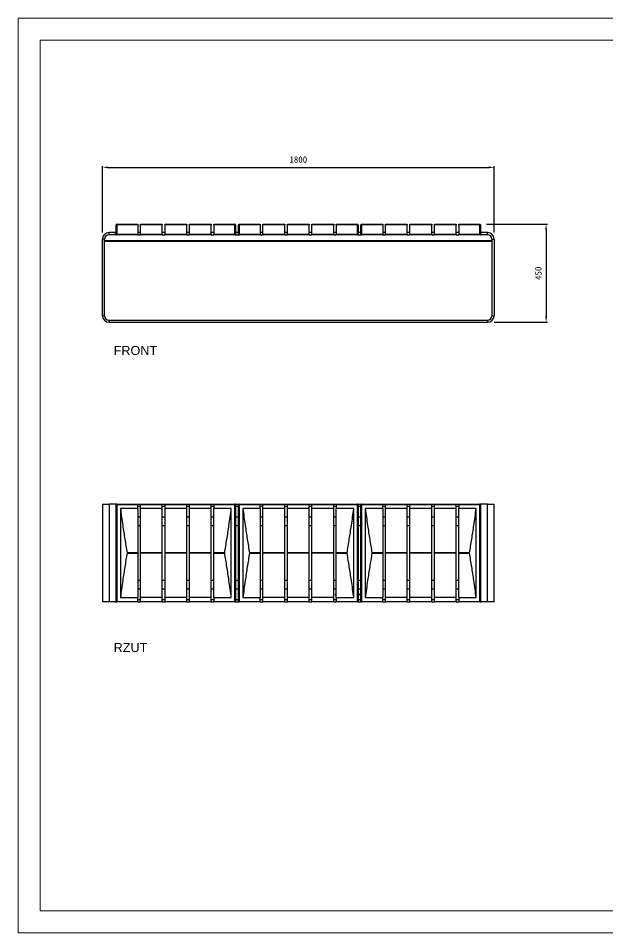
# Model space of a CAD drawing. Header units: millimetres. Extents: x -2612 to 3328, y -1825 to 2375.
# Drawn here: x -2612 to 97, y -1825 to 2375 of the extents above; entities that cross this region are included whole.
import ezdxf

# ---------------------------------------------------------------- set-up
doc = ezdxf.new("R2010")
doc.units = ezdxf.units.MM
doc.header["$PDSIZE"] = -1
doc.layers.add('tabelka', color=155, linetype='Continuous')
doc.layers.add('WYMIAR', color=96, linetype='Continuous')
doc.dimstyles.new('1-1', dxfattribs={"dimtxt": 30, "dimasz": 25, "dimexe": 6.25, "dimexo": 30, "dimgap": 20.625, "dimtad": 1, "dimdec": 1, "dimtxsty": 'Standard', "dimcen": 0, "dimclrd": 2, "dimclre": 2, "dimclrt": 2, "dimadec": 0, "dimazin": 0, "dimtfac": 1, "dimtdec": 1, "dimtmove": 0, "dimatfit": 3, "dimfxl": 0, "dimarcsym": 0})

# ---------------------------------------------------------------- blocks, each defined once
blk = doc.blocks.new('*D7')
at = {"layer": 'Defpoints', "color": 0}
for p in [(-424.8, 1690.6), (-2224.8, 1361.2), (-424.8, 1361.2)]:
    blk.add_point(p, dxfattribs=at)
at = {"layer": 'WYMIAR', "color": 2, "lineweight": -2}
for p, q in [((-2224.8, 1391.2), (-2224.8, 1696.8)), ((-2199.8, 1690.6), (-449.8, 1690.6)), ((-424.8, 1391.2), (-424.8, 1696.8))]:
    blk.add_line(p, q, dxfattribs=at)
at = {"layer": 'WYMIAR', "color": 2}
for points in [[(-2199.8, 1694.7), (-2199.8, 1686.4), (-2224.8, 1690.6)], [(-449.8, 1694.7), (-449.8, 1686.4), (-424.8, 1690.6)]]:
    blk.add_solid(points, dxfattribs=at)
at = {"layer": 'WYMIAR', "color": 2, "insert": (-1324.8, 1726.2), "char_height": 30, "attachment_point": 5}
blk.add_mtext('1800', dxfattribs=at)
blk = doc.blocks.new('*D9')
at = {"layer": 'Defpoints', "color": 0}
for p in [(-490.2, 1429.2), (-454.8, 979.2), (-185.7, 979.2)]:
    blk.add_point(p, dxfattribs=at)
at = {"layer": 'WYMIAR', "color": 2, "lineweight": -2}
for p, q in [((-460.2, 1429.2), (-179.4, 1429.2)), ((-185.7, 1404.2), (-185.7, 1004.2)), ((-424.8, 979.2), (-179.4, 979.2))]:
    blk.add_line(p, q, dxfattribs=at)
at = {"layer": 'WYMIAR', "color": 2}
for points in [[(-189.8, 1404.2), (-181.5, 1404.2), (-185.7, 1429.2)], [(-189.8, 1004.2), (-181.5, 1004.2), (-185.7, 979.2)]]:
    blk.add_solid(points, dxfattribs=at)
at = {"layer": 'WYMIAR', "color": 2, "insert": (-221.3, 1204.2), "char_height": 30, "attachment_point": 5, "rotation": 90}
blk.add_mtext('450', dxfattribs=at)
blk = doc.blocks.new('FRONT')
for p, q in [((-2159.3, 1426.2), (-2159.3, 1429.2)), ((-2159.3, 1429.2), (-2062.3, 1429.2)), ((-2062.3, 1429.2), (-2062.3, 1426.2)), ((-2049.8, 1429.2), (-1949.8, 1429.2)), ((-2049.8, 1426.2), (-2049.8, 1429.2)), ((-1949.8, 1429.2), (-1949.8, 1426.2)), ((-1937.3, 1429.2), (-1837.3, 1429.2)), ((-1937.3, 1426.2), (-1937.3, 1429.2)), ((-1837.3, 1429.2), (-1837.3, 1426.2)), ((-1824.8, 1429.2), (-1724.8, 1429.2)), ((-1824.8, 1426.2), (-1824.8, 1429.2)), ((-1724.8, 1429.2), (-1724.8, 1426.2)), ((-1712.8, 1429.2), (-1615.8, 1429.2)), ((-1712.8, 1426.2), (-1712.8, 1429.2)), ((-1615.8, 1429.2), (-1615.8, 1426.2)), ((-1596.5, 1426.2), (-1596.5, 1429.2)), ((-1596.5, 1429.2), (-1499.5, 1429.2)), ((-1499.5, 1429.2), (-1499.5, 1426.2)), ((-1487, 1429.2), (-1387, 1429.2)), ((-1487, 1426.2), (-1487, 1429.2)), ((-1387, 1429.2), (-1387, 1426.2)), ((-1374.5, 1429.2), (-1274.5, 1429.2)), ((-1374.5, 1426.2), (-1374.5, 1429.2)), ((-1274.5, 1429.2), (-1274.5, 1426.2)), ((-1262, 1429.2), (-1162, 1429.2)), ((-1262, 1426.2), (-1262, 1429.2)), ((-1162, 1429.2), (-1162, 1426.2)), ((-1150, 1429.2), (-1053, 1429.2)), ((-1150, 1426.2), (-1150, 1429.2)), ((-1053, 1429.2), (-1053, 1426.2)), ((-1033.7, 1426.2), (-1033.7, 1429.2)), ((-1033.7, 1429.2), (-936.7, 1429.2)), ((-936.7, 1429.2), (-936.7, 1426.2)), ((-924.2, 1426.2), (-924.2, 1429.2)), ((-924.2, 1429.2), (-824.2, 1429.2)), ((-824.2, 1429.2), (-824.2, 1426.2)), ((-811.7, 1426.2), (-811.7, 1429.2)), ((-811.7, 1429.2), (-711.7, 1429.2)), ((-711.7, 1429.2), (-711.7, 1426.2)), ((-699.2, 1426.2), (-699.2, 1429.2)), ((-699.2, 1429.2), (-599.2, 1429.2)), ((-599.2, 1429.2), (-599.2, 1426.2)), ((-587.2, 1429.2), (-490.2, 1429.2)), ((-587.2, 1426.2), (-587.2, 1429.2)), ((-490.2, 1429.2), (-490.2, 1426.2)), ((-2194.8, 1381.2), (-2194.8, 1391.2)), ((-2164.3, 1391.2), (-2194.8, 1391.2)), ((-2164.3, 1381.2), (-2164.3, 1391.2)), ((-2164.3, 1391.2), (-2162.3, 1391.2)), ((-2162.3, 1391.2), (-2162.3, 1426.2)), ((-2159.3, 1426.2), (-2162.3, 1426.2)), ((-2162.3, 1391.2), (-2162.3, 1381.2)), ((-2159.3, 1426.2), (-2159.3, 1384.2)), ((-2062.3, 1426.2), (-2159.3, 1426.2)), ((-2062.3, 1426.2), (-2062.3, 1384.2)), ((-2049.8, 1391.2), (-2062.3, 1391.2)), ((-1949.8, 1426.2), (-2049.8, 1426.2)), ((-2049.8, 1384.2), (-2049.8, 1426.2)), ((-1949.8, 1384.2), (-1949.8, 1426.2)), ((-1937.3, 1391.2), (-1949.8, 1391.2)), ((-1837.3, 1426.2), (-1937.3, 1426.2)), ((-1937.3, 1384.2), (-1937.3, 1426.2)), ((-1837.3, 1384.2), (-1837.3, 1426.2)), ((-1824.8, 1391.2), (-1837.3, 1391.2)), ((-1724.8, 1426.2), (-1824.8, 1426.2)), ((-1824.8, 1384.2), (-1824.8, 1426.2)), ((-1724.8, 1384.2), (-1724.8, 1426.2)), ((-1712.8, 1391.2), (-1724.8, 1391.2)), ((-1615.8, 1426.2), (-1712.8, 1426.2)), ((-1712.8, 1426.2), (-1712.8, 1384.2)), ((-1615.8, 1384.2), (-1615.8, 1426.2)), ((-1612.8, 1426.2), (-1615.8, 1426.2)), ((-1612.8, 1426.2), (-1612.8, 1384.2)), ((-1599.5, 1391.2), (-1612.8, 1391.2)), ((-1596.5, 1426.2), (-1599.5, 1426.2)), ((-1599.5, 1384.2), (-1599.5, 1426.2)), ((-1499.5, 1426.2), (-1596.5, 1426.2)), ((-1596.5, 1426.2), (-1596.5, 1384.2)), ((-1499.5, 1426.2), (-1499.5, 1384.2)), ((-1487, 1391.2), (-1499.5, 1391.2)), ((-1387, 1426.2), (-1487, 1426.2)), ((-1487, 1384.2), (-1487, 1426.2)), ((-1387, 1384.2), (-1387, 1426.2)), ((-1374.5, 1391.2), (-1387, 1391.2)), ((-1274.5, 1426.2), (-1374.5, 1426.2)), ((-1374.5, 1384.2), (-1374.5, 1426.2)), ((-1274.5, 1384.2), (-1274.5, 1426.2)), ((-1262, 1391.2), (-1274.5, 1391.2)), ((-1162, 1426.2), (-1262, 1426.2)), ((-1262, 1384.2), (-1262, 1426.2)), ((-1162, 1384.2), (-1162, 1426.2)), ((-1150, 1391.2), (-1162, 1391.2)), ((-1053, 1426.2), (-1150, 1426.2)), ((-1150, 1426.2), (-1150, 1384.2)), ((-1050, 1426.2), (-1053, 1426.2)), ((-1053, 1384.2), (-1053, 1426.2)), ((-1050, 1426.2), (-1050, 1384.2)), ((-1036.7, 1391.2), (-1050, 1391.2)), ((-1036.7, 1384.2), (-1036.7, 1426.2)), ((-1033.7, 1426.2), (-1036.7, 1426.2)), ((-1033.7, 1426.2), (-1033.7, 1384.2)), ((-936.7, 1426.2), (-1033.7, 1426.2)), ((-936.7, 1426.2), (-936.7, 1384.2)), ((-924.2, 1391.2), (-936.7, 1391.2)), ((-824.2, 1426.2), (-924.2, 1426.2)), ((-924.2, 1384.2), (-924.2, 1426.2)), ((-824.2, 1384.2), (-824.2, 1426.2)), ((-811.7, 1391.2), (-824.2, 1391.2)), ((-711.7, 1426.2), (-811.7, 1426.2)), ((-811.7, 1384.2), (-811.7, 1426.2)), ((-711.7, 1384.2), (-711.7, 1426.2)), ((-699.2, 1391.2), (-711.7, 1391.2)), ((-599.2, 1426.2), (-699.2, 1426.2)), ((-699.2, 1384.2), (-699.2, 1426.2)), ((-599.2, 1384.2), (-599.2, 1426.2)), ((-587.2, 1391.2), (-599.2, 1391.2)), ((-490.2, 1426.2), (-587.2, 1426.2)), ((-587.2, 1426.2), (-587.2, 1384.2)), ((-490.2, 1384.2), (-490.2, 1426.2)), ((-487.2, 1426.2), (-490.2, 1426.2)), ((-487.3, 1381.2), (-487.3, 1391.2)), ((-487.3, 1391.2), (-485.3, 1391.2)), ((-487.2, 1426.2), (-487.2, 1391.2)), ((-485.3, 1391.2), (-485.3, 1381.2)), ((-454.8, 1391.2), (-485.3, 1391.2)), ((-454.8, 1381.2), (-454.8, 1391.2)), ((-2214.8, 1361.2), (-2224.8, 1361.2)), ((-2224.8, 1179.2), (-2224.8, 1361.2)), ((-2214.8, 1179.2), (-2214.8, 1361.2)), ((-2214.8, 1354.2), (-434.8, 1354.2)), ((-2214.8, 1351.2), (-434.8, 1351.2)), ((-2164.3, 1381.2), (-2194.8, 1381.2)), ((-2162.3, 1381.2), (-2164.3, 1381.2)), ((-2159.3, 1384.2), (-2162.3, 1384.2)), ((-2162.3, 1381.2), (-2159.3, 1381.2)), ((-2159.3, 1381.2), (-2159.3, 1384.2)), ((-2159.3, 1384.2), (-2062.3, 1384.2)), ((-2062.3, 1381.2), (-2159.3, 1381.2)), ((-2062.3, 1384.2), (-2062.3, 1381.2)), ((-2062.3, 1381.2), (-2049.8, 1381.2)), ((-2049.8, 1384.2), (-1949.8, 1384.2)), ((-2049.8, 1381.2), (-2049.8, 1384.2)), ((-1949.8, 1381.2), (-2049.8, 1381.2)), ((-1949.8, 1384.2), (-1949.8, 1381.2)), ((-1949.8, 1381.2), (-1937.3, 1381.2)), ((-1937.3, 1384.2), (-1837.3, 1384.2)), ((-1937.3, 1381.2), (-1937.3, 1384.2)), ((-1837.3, 1381.2), (-1937.3, 1381.2)), ((-1837.3, 1384.2), (-1837.3, 1381.2)), ((-1837.3, 1381.2), (-1824.8, 1381.2)), ((-1824.8, 1384.2), (-1724.8, 1384.2)), ((-1824.8, 1381.2), (-1824.8, 1384.2)), ((-1724.8, 1381.2), (-1824.8, 1381.2)), ((-1724.8, 1384.2), (-1724.8, 1381.2)), ((-1724.8, 1381.2), (-1712.8, 1381.2)), ((-1712.8, 1384.2), (-1615.8, 1384.2)), ((-1712.8, 1381.2), (-1712.8, 1384.2)), ((-1615.8, 1381.2), (-1712.8, 1381.2)), ((-1612.8, 1384.2), (-1615.8, 1384.2)), ((-1615.8, 1384.2), (-1615.8, 1381.2)), ((-1615.8, 1381.2), (-1596.5, 1381.2)), ((-1596.5, 1384.2), (-1599.5, 1384.2)), ((-1596.5, 1381.2), (-1596.5, 1384.2)), ((-1596.5, 1384.2), (-1499.5, 1384.2)), ((-1499.5, 1381.2), (-1596.5, 1381.2)), ((-1499.5, 1384.2), (-1499.5, 1381.2)), ((-1499.5, 1381.2), (-1487, 1381.2)), ((-1487, 1384.2), (-1387, 1384.2)), ((-1487, 1381.2), (-1487, 1384.2)), ((-1387, 1381.2), (-1487, 1381.2)), ((-1387, 1384.2), (-1387, 1381.2)), ((-1387, 1381.2), (-1374.5, 1381.2)), ((-1374.5, 1384.2), (-1274.5, 1384.2)), ((-1374.5, 1381.2), (-1374.5, 1384.2)), ((-1274.5, 1381.2), (-1374.5, 1381.2)), ((-1274.5, 1384.2), (-1274.5, 1381.2)), ((-1274.5, 1381.2), (-1262, 1381.2)), ((-1262, 1384.2), (-1162, 1384.2)), ((-1262, 1381.2), (-1262, 1384.2)), ((-1162, 1381.2), (-1262, 1381.2)), ((-1162, 1384.2), (-1162, 1381.2)), ((-1162, 1381.2), (-1150, 1381.2)), ((-1150, 1384.2), (-1053, 1384.2)), ((-1150, 1381.2), (-1150, 1384.2)), ((-1053, 1381.2), (-1150, 1381.2)), ((-1053, 1384.2), (-1053, 1381.2)), ((-1050, 1384.2), (-1053, 1384.2)), ((-1053, 1381.2), (-1033.7, 1381.2)), ((-1033.7, 1384.2), (-1036.7, 1384.2)), ((-1033.7, 1381.2), (-1033.7, 1384.2)), ((-1033.7, 1384.2), (-936.7, 1384.2)), ((-936.7, 1381.2), (-1033.7, 1381.2)), ((-936.7, 1384.2), (-936.7, 1381.2)), ((-936.7, 1381.2), (-924.2, 1381.2)), ((-924.2, 1384.2), (-824.2, 1384.2)), ((-924.2, 1381.2), (-924.2, 1384.2)), ((-824.2, 1381.2), (-924.2, 1381.2)), ((-824.2, 1384.2), (-824.2, 1381.2)), ((-824.2, 1381.2), (-811.7, 1381.2)), ((-811.7, 1384.2), (-711.7, 1384.2)), ((-811.7, 1381.2), (-811.7, 1384.2)), ((-711.7, 1381.2), (-811.7, 1381.2)), ((-711.7, 1384.2), (-711.7, 1381.2)), ((-711.7, 1381.2), (-699.2, 1381.2)), ((-699.2, 1384.2), (-599.2, 1384.2)), ((-699.2, 1381.2), (-699.2, 1384.2)), ((-599.2, 1381.2), (-699.2, 1381.2)), ((-599.2, 1384.2), (-599.2, 1381.2)), ((-599.2, 1381.2), (-587.2, 1381.2)), ((-587.2, 1384.2), (-490.2, 1384.2)), ((-587.2, 1381.2), (-587.2, 1384.2)), ((-490.2, 1381.2), (-587.2, 1381.2)), ((-490.2, 1384.2), (-490.2, 1381.2)), ((-487.3, 1384.2), (-490.2, 1384.2)), ((-490.2, 1381.2), (-487.3, 1381.2)), ((-485.3, 1381.2), (-487.3, 1381.2)), ((-454.8, 1381.2), (-485.3, 1381.2)), ((-434.8, 1361.2), (-424.8, 1361.2)), ((-434.8, 1361.2), (-434.8, 1179.2)), ((-424.8, 1361.2), (-424.8, 1179.2)), ((-2224.8, 1009.2), (-2224.8, 1191.2)), ((-2214.8, 1009.2), (-2214.8, 1191.2)), ((-434.8, 1191.2), (-434.8, 1009.2)), ((-424.8, 1191.2), (-424.8, 1009.2)), ((-2214.8, 1009.2), (-2224.8, 1009.2)), ((-434.8, 1009.2), (-424.8, 1009.2)), ((-2194.8, 989.2), (-2194.8, 979.2)), ((-2194.8, 989.2), (-454.8, 989.2)), ((-2194.8, 979.2), (-454.8, 979.2)), ((-454.8, 989.2), (-454.8, 979.2))]:
    blk.add_line(p, q)
for centre, radius, start, end in [((-2159.3, 1426.2), 3, 90, 180), ((-1615.8, 1426.2), 3, 0, 90), ((-1596.5, 1426.2), 3, 90, 180), ((-1053, 1426.2), 3, 0, 90), ((-1033.7, 1426.2), 3, 90, 180), ((-490.2, 1426.2), 3, 0, 90), ((-2194.8, 1361.2), 30, 90, 180), ((-454.8, 1361.2), 30, 0, 90), ((-2194.8, 1361.2), 20, 90, 180), ((-2159.3, 1384.2), 3, 180, 270), ((-1615.8, 1384.2), 3, 270, 0), ((-1596.5, 1384.2), 3, 180, 270), ((-1053, 1384.2), 3, 270, 0), ((-1033.7, 1384.2), 3, 180, 270), ((-490.2, 1384.2), 3, 270, 345.1649), ((-454.8, 1361.2), 20, 0, 90), ((-2194.8, 1009.2), 30, 180, 270), ((-2194.8, 1009.2), 20, 180, 270), ((-454.8, 1009.2), 30, 270, 0), ((-454.8, 1009.2), 20, 270, 0)]:
    blk.add_arc(centre, radius, start, end)
blk = doc.blocks.new('RZUT')
for p, q in [((-2224.8, 144.3), (-2224.8, -305.7)), ((-2224.8, 144.3), (-2194.8, 144.3)), ((-2194.8, 144.3), (-2194.8, -305.7)), ((-2164.3, 144.3), (-2194.8, 144.3)), ((-2164.3, 144.3), (-2159.3, 144.3)), ((-2162.3, 142.3), (-2162.3, 141.3)), ((-2162.3, -302.7), (-2162.3, 141.3)), ((-2162.3, 141.3), (-2159.3, 141.3)), ((-2159.3, 141.3), (-2159.3, 144.3)), ((-2159.3, 144.3), (-2062.3, 144.3)), ((-2159.3, 141.3), (-2159.3, -302.7)), ((-2062.3, 141.3), (-2159.3, 141.3)), ((-2062.3, 144.3), (-2049.8, 144.3)), ((-2062.3, 144.3), (-2062.3, 141.3)), ((-2062.3, 124.3), (-2062.3, 141.3)), ((-2062.3, 134.3), (-2049.8, 134.3)), ((-2049.8, 144.3), (-1949.8, 144.3)), ((-2049.8, 141.3), (-2049.8, 144.3)), ((-1949.8, 141.3), (-2049.8, 141.3)), ((-2049.8, 124.3), (-2049.8, 141.3)), ((-1949.8, 144.3), (-1937.3, 144.3)), ((-1949.8, 144.3), (-1949.8, 141.3)), ((-1949.8, 124.3), (-1949.8, 141.3)), ((-1949.8, 134.3), (-1937.3, 134.3)), ((-1937.3, 141.3), (-1937.3, 144.3)), ((-1937.3, 144.3), (-1837.3, 144.3)), ((-1837.3, 141.3), (-1937.3, 141.3)), ((-1937.3, 124.3), (-1937.3, 141.3)), ((-1837.3, 144.3), (-1824.8, 144.3)), ((-1837.3, 144.3), (-1837.3, 141.3)), ((-1837.3, 124.3), (-1837.3, 141.3)), ((-1837.3, 134.3), (-1824.8, 134.3)), ((-1824.8, 141.3), (-1824.8, 144.3)), ((-1824.8, 144.3), (-1724.8, 144.3)), ((-1724.8, 141.3), (-1824.8, 141.3)), ((-1824.8, 124.3), (-1824.8, 141.3)), ((-1724.8, 144.3), (-1712.8, 144.3)), ((-1724.8, 144.3), (-1724.8, 141.3)), ((-1724.8, 124.3), (-1724.8, 141.3)), ((-1724.8, 134.3), (-1712.8, 134.3)), ((-1712.8, 144.3), (-1615.8, 144.3)), ((-1712.8, 141.3), (-1712.8, 144.3)), ((-1615.8, 141.3), (-1712.8, 141.3)), ((-1712.8, 141.3), (-1712.8, 124.3)), ((-1615.8, 144.3), (-1596.5, 144.3)), ((-1615.8, 144.3), (-1615.8, 141.3)), ((-1615.8, -302.7), (-1615.8, 141.3)), ((-1615.8, 141.3), (-1612.8, 141.3)), ((-1612.8, 141.3), (-1612.8, -302.7)), ((-1612.8, 134.3), (-1599.5, 134.3)), ((-1599.5, 141.3), (-1596.5, 141.3)), ((-1599.5, -302.7), (-1599.5, 141.3)), ((-1596.5, 141.3), (-1596.5, 144.3)), ((-1596.5, 144.3), (-1499.5, 144.3)), ((-1596.5, 141.3), (-1596.5, -302.7)), ((-1499.5, 141.3), (-1596.5, 141.3)), ((-1499.5, 144.3), (-1487, 144.3)), ((-1499.5, 144.3), (-1499.5, 141.3)), ((-1499.5, 124.3), (-1499.5, 141.3)), ((-1499.5, 134.3), (-1487, 134.3)), ((-1487, 144.3), (-1387, 144.3)), ((-1487, 141.3), (-1487, 144.3)), ((-1387, 141.3), (-1487, 141.3)), ((-1487, 124.3), (-1487, 141.3)), ((-1387, 144.3), (-1374.5, 144.3)), ((-1387, 144.3), (-1387, 141.3)), ((-1387, 124.3), (-1387, 141.3)), ((-1387, 134.3), (-1374.5, 134.3)), ((-1374.5, 141.3), (-1374.5, 144.3)), ((-1374.5, 144.3), (-1274.5, 144.3)), ((-1274.5, 141.3), (-1374.5, 141.3)), ((-1374.5, 124.3), (-1374.5, 141.3)), ((-1274.5, 144.3), (-1262, 144.3)), ((-1274.5, 144.3), (-1274.5, 141.3)), ((-1274.5, 124.3), (-1274.5, 141.3)), ((-1274.5, 134.3), (-1262, 134.3)), ((-1262, 144.3), (-1162, 144.3)), ((-1262, 141.3), (-1262, 144.3)), ((-1262, 124.3), (-1262, 141.3)), ((-1162, 141.3), (-1262, 141.3)), ((-1162, 144.3), (-1150, 144.3)), ((-1162, 144.3), (-1162, 141.3)), ((-1162, 124.3), (-1162, 141.3)), ((-1162, 134.3), (-1150, 134.3)), ((-1150, 144.3), (-1053, 144.3)), ((-1150, 141.3), (-1150, 144.3)), ((-1150, 141.3), (-1150, 124.3)), ((-1053, 141.3), (-1150, 141.3)), ((-1053, 144.3), (-1033.7, 144.3)), ((-1053, 144.3), (-1053, 141.3)), ((-1053, 141.3), (-1050, 141.3)), ((-1053, -302.7), (-1053, 141.3)), ((-1050, 141.3), (-1050, -302.7)), ((-1050, 134.3), (-1036.7, 134.3)), ((-1036.7, 141.3), (-1033.7, 141.3)), ((-1036.7, -302.7), (-1036.7, 141.3)), ((-1033.7, 141.3), (-1033.7, 144.3)), ((-1033.7, 144.3), (-936.7, 144.3)), ((-1033.7, 141.3), (-1033.7, -302.7)), ((-936.7, 141.3), (-1033.7, 141.3)), ((-936.7, 144.3), (-924.2, 144.3)), ((-936.7, 144.3), (-936.7, 141.3)), ((-936.7, 124.3), (-936.7, 141.3)), ((-936.7, 134.3), (-924.2, 134.3)), ((-924.2, 144.3), (-824.2, 144.3)), ((-924.2, 141.3), (-924.2, 144.3)), ((-824.2, 141.3), (-924.2, 141.3)), ((-924.2, 124.3), (-924.2, 141.3)), ((-824.2, 144.3), (-811.7, 144.3)), ((-824.2, 144.3), (-824.2, 141.3)), ((-824.2, 124.3), (-824.2, 141.3)), ((-824.2, 134.3), (-811.7, 134.3)), ((-811.7, 141.3), (-811.7, 144.3)), ((-811.7, 144.3), (-711.7, 144.3)), ((-711.7, 141.3), (-811.7, 141.3)), ((-811.7, 124.3), (-811.7, 141.3)), ((-711.7, 144.3), (-699.2, 144.3)), ((-711.7, 144.3), (-711.7, 141.3)), ((-711.7, 124.3), (-711.7, 141.3)), ((-711.7, 134.3), (-699.2, 134.3)), ((-699.2, 144.3), (-599.2, 144.3)), ((-699.2, 141.3), (-699.2, 144.3)), ((-699.2, 124.3), (-699.2, 141.3)), ((-599.2, 141.3), (-699.2, 141.3)), ((-599.2, 144.3), (-587.2, 144.3)), ((-599.2, 144.3), (-599.2, 141.3)), ((-599.2, 124.3), (-599.2, 141.3)), ((-599.2, 134.3), (-587.2, 134.3)), ((-587.2, 144.3), (-490.2, 144.3)), ((-587.2, 141.3), (-587.2, 144.3)), ((-490.2, 141.3), (-587.2, 141.3)), ((-587.2, 141.3), (-587.2, 124.3)), ((-490.2, 144.3), (-485.3, 144.3)), ((-490.2, 144.3), (-490.2, 141.3)), ((-490.2, -302.7), (-490.2, 141.3)), ((-490.2, 141.3), (-487.2, 141.3)), ((-487.3, 142.1), (-487.3, 142.3)), ((-487.2, 141.3), (-487.2, -302.7)), ((-454.8, 144.3), (-485.3, 144.3)), ((-454.8, -305.7), (-454.8, 144.3)), ((-454.8, 144.3), (-424.8, 144.3)), ((-424.8, -305.7), (-424.8, 144.3)), ((-2062.3, 124.3), (-2142.3, 124.3)), ((-2142.3, 124.3), (-2142.3, -285.7)), ((-2062.3, 124.3), (-2062.3, -80.2)), ((-2049.8, 84.3), (-2062.3, 84.3)), ((-1949.8, 124.3), (-2049.8, 124.3)), ((-2049.8, -80.1), (-2049.8, 124.3)), ((-1949.8, -80.1), (-1949.8, 124.3)), ((-1937.3, 84.3), (-1949.8, 84.3)), ((-1837.3, 124.3), (-1937.3, 124.3)), ((-1937.3, -80.1), (-1937.3, 124.3)), ((-1837.3, -80.1), (-1837.3, 124.3)), ((-1824.8, 84.3), (-1837.3, 84.3)), ((-1724.8, 124.3), (-1824.8, 124.3)), ((-1824.8, -80.1), (-1824.8, 124.3)), ((-1724.8, -80.1), (-1724.8, 124.3)), ((-1712.8, 84.3), (-1724.8, 84.3)), ((-1712.8, -80.2), (-1712.8, 124.3)), ((-1632.8, 124.3), (-1712.8, 124.3)), ((-1632.8, -285.7), (-1632.8, 124.3)), ((-1599.5, 84.3), (-1612.8, 84.3)), ((-1499.5, 124.3), (-1579.5, 124.3)), ((-1579.5, 124.3), (-1579.5, -285.7)), ((-1499.5, 124.3), (-1499.5, -80.2)), ((-1487, 84.3), (-1499.5, 84.3)), ((-1387, 124.3), (-1487, 124.3)), ((-1487, -80.1), (-1487, 124.3)), ((-1387, -80.1), (-1387, 124.3)), ((-1374.5, 84.3), (-1387, 84.3)), ((-1274.5, 124.3), (-1374.5, 124.3)), ((-1374.5, -80.1), (-1374.5, 124.3)), ((-1274.5, -80.1), (-1274.5, 124.3)), ((-1262, 84.3), (-1274.5, 84.3)), ((-1162, 124.3), (-1262, 124.3)), ((-1262, -80.1), (-1262, 124.3)), ((-1162, -80.1), (-1162, 124.3)), ((-1150, 84.3), (-1162, 84.3)), ((-1150, -80.2), (-1150, 124.3)), ((-1070, 124.3), (-1150, 124.3)), ((-1070, -285.7), (-1070, 124.3)), ((-1036.7, 84.3), (-1050, 84.3)), ((-1016.7, 124.3), (-1016.7, -285.7)), ((-936.7, 124.3), (-1016.7, 124.3)), ((-936.7, 124.3), (-936.7, -80.2)), ((-924.2, 84.3), (-936.7, 84.3)), ((-824.2, 124.3), (-924.2, 124.3)), ((-924.2, -80.1), (-924.2, 124.3)), ((-824.2, -80.1), (-824.2, 124.3)), ((-811.7, 84.3), (-824.2, 84.3)), ((-711.7, 124.3), (-811.7, 124.3)), ((-811.7, -80.1), (-811.7, 124.3)), ((-711.7, -80.1), (-711.7, 124.3)), ((-699.2, 84.3), (-711.7, 84.3)), ((-599.2, 124.3), (-699.2, 124.3)), ((-699.2, -80.1), (-699.2, 124.3)), ((-599.2, -80.1), (-599.2, 124.3)), ((-587.2, 84.3), (-599.2, 84.3)), ((-587.2, -80.2), (-587.2, 124.3)), ((-507.2, 124.3), (-587.2, 124.3)), ((-507.2, -285.7), (-507.2, 124.3)), ((-2049.8, 44.3), (-2062.3, 44.3)), ((-1937.3, 44.3), (-1949.8, 44.3)), ((-1824.8, 44.3), (-1837.3, 44.3)), ((-1712.8, 44.3), (-1724.8, 44.3)), ((-1599.5, 44.3), (-1612.8, 44.3)), ((-1487, 44.3), (-1499.5, 44.3)), ((-1374.5, 44.3), (-1387, 44.3)), ((-1262, 44.3), (-1274.5, 44.3)), ((-1150, 44.3), (-1162, 44.3)), ((-1036.7, 44.3), (-1050, 44.3)), ((-924.2, 44.3), (-936.7, 44.3)), ((-811.7, 44.3), (-824.2, 44.3)), ((-699.2, 44.3), (-711.7, 44.3)), ((-587.2, 44.3), (-599.2, 44.3)), ((-2062.3, -80.2), (-2111.9, -80.2)), ((-2111.9, -80.2), (-2111.9, -81.2)), ((-2111.9, -81.2), (-2062.3, -81.2)), ((-2062.3, -80.2), (-2062.3, -81.2)), ((-2062.3, -81.2), (-2062.3, -285.7)), ((-1949.8, -80.1), (-2049.8, -80.1)), ((-2049.8, -81.2), (-2049.8, -80.1)), ((-1949.8, -81.2), (-2049.8, -81.2)), ((-2049.8, -285.7), (-2049.8, -81.2)), ((-1949.8, -81.2), (-1949.8, -80.1)), ((-1949.8, -285.7), (-1949.8, -81.2)), ((-1837.3, -80.1), (-1937.3, -80.1)), ((-1937.3, -81.2), (-1937.3, -80.1)), ((-1837.3, -81.2), (-1937.3, -81.2)), ((-1937.3, -285.7), (-1937.3, -81.2)), ((-1837.3, -81.2), (-1837.3, -80.1)), ((-1837.3, -285.7), (-1837.3, -81.2)), ((-1724.8, -80.1), (-1824.8, -80.1)), ((-1824.8, -81.2), (-1824.8, -80.1)), ((-1724.8, -81.2), (-1824.8, -81.2)), ((-1824.8, -285.7), (-1824.8, -81.2)), ((-1724.8, -81.2), (-1724.8, -80.1)), ((-1724.8, -285.7), (-1724.8, -81.2)), ((-1663.2, -80.2), (-1712.8, -80.2)), ((-1712.8, -81.2), (-1712.8, -80.2)), ((-1712.8, -285.7), (-1712.8, -81.2)), ((-1712.8, -81.2), (-1663.2, -81.2)), ((-1663.2, -81.2), (-1663.2, -80.2)), ((-1499.5, -80.2), (-1549.1, -80.2)), ((-1549.1, -80.2), (-1549.1, -81.2)), ((-1549.1, -81.2), (-1499.5, -81.2)), ((-1499.5, -80.2), (-1499.5, -81.2)), ((-1499.5, -81.2), (-1499.5, -285.7)), ((-1387, -80.1), (-1487, -80.1)), ((-1487, -81.2), (-1487, -80.1)), ((-1387, -81.2), (-1487, -81.2)), ((-1487, -285.7), (-1487, -81.2)), ((-1387, -81.2), (-1387, -80.1)), ((-1387, -285.7), (-1387, -81.2)), ((-1274.5, -80.1), (-1374.5, -80.1)), ((-1374.5, -81.2), (-1374.5, -80.1)), ((-1274.5, -81.2), (-1374.5, -81.2)), ((-1374.5, -285.7), (-1374.5, -81.2)), ((-1274.5, -81.2), (-1274.5, -80.1)), ((-1274.5, -285.7), (-1274.5, -81.2)), ((-1162, -80.1), (-1262, -80.1)), ((-1262, -81.2), (-1262, -80.1)), ((-1162, -81.2), (-1262, -81.2)), ((-1262, -285.7), (-1262, -81.2)), ((-1162, -81.2), (-1162, -80.1)), ((-1162, -285.7), (-1162, -81.2)), ((-1100.4, -80.2), (-1150, -80.2)), ((-1150, -81.2), (-1150, -80.2)), ((-1150, -285.7), (-1150, -81.2)), ((-1150, -81.2), (-1100.4, -81.2)), ((-1100.4, -81.2), (-1100.4, -80.2)), ((-986.3, -80.2), (-986.3, -81.2)), ((-936.7, -80.2), (-986.3, -80.2)), ((-986.3, -81.2), (-936.7, -81.2)), ((-936.7, -80.2), (-936.7, -81.2)), ((-936.7, -81.2), (-936.7, -285.7)), ((-824.2, -80.1), (-924.2, -80.1)), ((-924.2, -81.2), (-924.2, -80.1)), ((-824.2, -81.2), (-924.2, -81.2)), ((-924.2, -285.7), (-924.2, -81.2)), ((-824.2, -81.2), (-824.2, -80.1)), ((-824.2, -285.7), (-824.2, -81.2)), ((-711.7, -80.1), (-811.7, -80.1)), ((-811.7, -81.2), (-811.7, -80.1)), ((-711.7, -81.2), (-811.7, -81.2)), ((-811.7, -285.7), (-811.7, -81.2)), ((-711.7, -81.2), (-711.7, -80.1)), ((-711.7, -285.7), (-711.7, -81.2)), ((-599.2, -80.1), (-699.2, -80.1)), ((-699.2, -81.2), (-699.2, -80.1)), ((-599.2, -81.2), (-699.2, -81.2)), ((-699.2, -285.7), (-699.2, -81.2)), ((-599.2, -81.2), (-599.2, -80.1)), ((-599.2, -285.7), (-599.2, -81.2)), ((-537.6, -80.2), (-587.2, -80.2)), ((-587.2, -81.2), (-587.2, -80.2)), ((-587.2, -285.7), (-587.2, -81.2)), ((-587.2, -81.2), (-537.6, -81.2)), ((-537.6, -81.2), (-537.6, -80.2)), ((-2062.3, -205.7), (-2049.8, -205.7)), ((-1949.8, -205.7), (-1937.3, -205.7)), ((-1837.3, -205.7), (-1824.8, -205.7)), ((-1724.8, -205.7), (-1712.8, -205.7)), ((-1612.8, -205.7), (-1599.5, -205.7)), ((-1499.5, -205.7), (-1487, -205.7)), ((-1387, -205.7), (-1374.5, -205.7)), ((-1274.5, -205.7), (-1262, -205.7)), ((-1162, -205.7), (-1150, -205.7)), ((-1050, -205.7), (-1036.7, -205.7)), ((-936.7, -205.7), (-924.2, -205.7)), ((-824.2, -205.7), (-811.7, -205.7)), ((-711.7, -205.7), (-699.2, -205.7)), ((-599.2, -205.7), (-587.2, -205.7)), ((-2062.3, -245.7), (-2049.8, -245.7)), ((-1949.8, -245.7), (-1937.3, -245.7)), ((-1837.3, -245.7), (-1824.8, -245.7)), ((-1724.8, -245.7), (-1712.8, -245.7)), ((-1612.8, -245.7), (-1599.5, -245.7)), ((-1499.5, -245.7), (-1487, -245.7)), ((-1387, -245.7), (-1374.5, -245.7)), ((-1274.5, -245.7), (-1262, -245.7)), ((-1162, -245.7), (-1150, -245.7)), ((-1050, -245.7), (-1036.7, -245.7)), ((-936.7, -245.7), (-924.2, -245.7)), ((-824.2, -245.7), (-811.7, -245.7)), ((-711.7, -245.7), (-699.2, -245.7)), ((-599.2, -245.7), (-587.2, -245.7)), ((-2142.3, -285.7), (-2062.3, -285.7)), ((-2062.3, -302.7), (-2062.3, -285.7)), ((-1949.8, -285.7), (-2049.8, -285.7)), ((-2049.8, -302.7), (-2049.8, -285.7)), ((-1949.8, -302.7), (-1949.8, -285.7)), ((-1837.3, -285.7), (-1937.3, -285.7)), ((-1937.3, -302.7), (-1937.3, -285.7)), ((-1837.3, -302.7), (-1837.3, -285.7)), ((-1724.8, -285.7), (-1824.8, -285.7)), ((-1824.8, -302.7), (-1824.8, -285.7)), ((-1724.8, -302.7), (-1724.8, -285.7)), ((-1712.8, -285.7), (-1632.8, -285.7)), ((-1712.8, -285.7), (-1712.8, -302.7)), ((-1579.5, -285.7), (-1499.5, -285.7)), ((-1499.5, -302.7), (-1499.5, -285.7)), ((-1387, -285.7), (-1487, -285.7)), ((-1487, -302.7), (-1487, -285.7)), ((-1387, -302.7), (-1387, -285.7)), ((-1274.5, -285.7), (-1374.5, -285.7)), ((-1374.5, -302.7), (-1374.5, -285.7)), ((-1274.5, -302.7), (-1274.5, -285.7)), ((-1162, -285.7), (-1262, -285.7)), ((-1262, -302.7), (-1262, -285.7)), ((-1162, -302.7), (-1162, -285.7)), ((-1150, -285.7), (-1070, -285.7)), ((-1150, -285.7), (-1150, -302.7)), ((-1016.7, -285.7), (-936.7, -285.7)), ((-936.7, -302.7), (-936.7, -285.7)), ((-824.2, -285.7), (-924.2, -285.7)), ((-924.2, -302.7), (-924.2, -285.7)), ((-824.2, -302.7), (-824.2, -285.7)), ((-711.7, -285.7), (-811.7, -285.7)), ((-811.7, -302.7), (-811.7, -285.7)), ((-711.7, -302.7), (-711.7, -285.7)), ((-599.2, -285.7), (-699.2, -285.7)), ((-699.2, -302.7), (-699.2, -285.7)), ((-599.2, -302.7), (-599.2, -285.7)), ((-587.2, -285.7), (-507.2, -285.7)), ((-587.2, -285.7), (-587.2, -302.7)), ((-2194.8, -305.7), (-2224.8, -305.7)), ((-2164.3, -305.7), (-2194.8, -305.7)), ((-2164.3, -305.7), (-2159.3, -305.7)), ((-2162.3, -302.7), (-2162.3, -303.7)), ((-2159.3, -302.7), (-2162.3, -302.7)), ((-2159.3, -302.7), (-2062.3, -302.7)), ((-2159.3, -305.7), (-2159.3, -302.7)), ((-2062.3, -305.7), (-2159.3, -305.7)), ((-2049.8, -295.7), (-2062.3, -295.7)), ((-2062.3, -302.7), (-2062.3, -305.7)), ((-2062.3, -305.7), (-2049.8, -305.7)), ((-2049.8, -302.7), (-1949.8, -302.7)), ((-2049.8, -305.7), (-2049.8, -302.7)), ((-1949.8, -305.7), (-2049.8, -305.7)), ((-1937.3, -295.7), (-1949.8, -295.7)), ((-1949.8, -302.7), (-1949.8, -305.7)), ((-1949.8, -305.7), (-1937.3, -305.7)), ((-1937.3, -302.7), (-1837.3, -302.7)), ((-1937.3, -305.7), (-1937.3, -302.7)), ((-1837.3, -305.7), (-1937.3, -305.7)), ((-1824.8, -295.7), (-1837.3, -295.7)), ((-1837.3, -302.7), (-1837.3, -305.7)), ((-1837.3, -305.7), (-1824.8, -305.7)), ((-1824.8, -302.7), (-1724.8, -302.7)), ((-1824.8, -305.7), (-1824.8, -302.7)), ((-1724.8, -305.7), (-1824.8, -305.7)), ((-1712.8, -295.7), (-1724.8, -295.7)), ((-1724.8, -302.7), (-1724.8, -305.7)), ((-1724.8, -305.7), (-1712.8, -305.7)), ((-1712.8, -302.7), (-1615.8, -302.7)), ((-1712.8, -305.7), (-1712.8, -302.7)), ((-1615.8, -305.7), (-1712.8, -305.7)), ((-1612.8, -302.7), (-1615.8, -302.7)), ((-1615.8, -302.7), (-1615.8, -305.7)), ((-1615.8, -305.7), (-1596.5, -305.7)), ((-1599.5, -295.7), (-1612.8, -295.7)), ((-1596.5, -302.7), (-1599.5, -302.7)), ((-1596.5, -302.7), (-1499.5, -302.7)), ((-1596.5, -305.7), (-1596.5, -302.7)), ((-1499.5, -305.7), (-1596.5, -305.7)), ((-1487, -295.7), (-1499.5, -295.7)), ((-1499.5, -302.7), (-1499.5, -305.7)), ((-1499.5, -305.7), (-1487, -305.7)), ((-1487, -302.7), (-1387, -302.7)), ((-1487, -305.7), (-1487, -302.7)), ((-1387, -305.7), (-1487, -305.7)), ((-1374.5, -295.7), (-1387, -295.7)), ((-1387, -302.7), (-1387, -305.7)), ((-1387, -305.7), (-1374.5, -305.7)), ((-1374.5, -302.7), (-1274.5, -302.7)), ((-1374.5, -305.7), (-1374.5, -302.7)), ((-1274.5, -305.7), (-1374.5, -305.7)), ((-1262, -295.7), (-1274.5, -295.7)), ((-1274.5, -302.7), (-1274.5, -305.7)), ((-1274.5, -305.7), (-1262, -305.7)), ((-1262, -302.7), (-1162, -302.7)), ((-1262, -305.7), (-1262, -302.7)), ((-1162, -305.7), (-1262, -305.7)), ((-1150, -295.7), (-1162, -295.7)), ((-1162, -302.7), (-1162, -305.7)), ((-1162, -305.7), (-1150, -305.7)), ((-1150, -302.7), (-1053, -302.7)), ((-1150, -305.7), (-1150, -302.7)), ((-1053, -305.7), (-1150, -305.7)), ((-1050, -302.7), (-1053, -302.7)), ((-1053, -302.7), (-1053, -305.7)), ((-1053, -305.7), (-1033.7, -305.7)), ((-1036.7, -295.7), (-1050, -295.7)), ((-1033.7, -302.7), (-1036.7, -302.7)), ((-1033.7, -302.7), (-936.7, -302.7)), ((-1033.7, -305.7), (-1033.7, -302.7)), ((-936.7, -305.7), (-1033.7, -305.7)), ((-924.2, -295.7), (-936.7, -295.7)), ((-936.7, -302.7), (-936.7, -305.7)), ((-936.7, -305.7), (-924.2, -305.7)), ((-924.2, -302.7), (-824.2, -302.7)), ((-924.2, -305.7), (-924.2, -302.7)), ((-824.2, -305.7), (-924.2, -305.7)), ((-811.7, -295.7), (-824.2, -295.7)), ((-824.2, -302.7), (-824.2, -305.7)), ((-824.2, -305.7), (-811.7, -305.7)), ((-811.7, -302.7), (-711.7, -302.7)), ((-811.7, -305.7), (-811.7, -302.7)), ((-711.7, -305.7), (-811.7, -305.7)), ((-699.2, -295.7), (-711.7, -295.7)), ((-711.7, -302.7), (-711.7, -305.7)), ((-711.7, -305.7), (-699.2, -305.7)), ((-699.2, -302.7), (-599.2, -302.7)), ((-699.2, -305.7), (-699.2, -302.7)), ((-599.2, -305.7), (-699.2, -305.7)), ((-587.2, -295.7), (-599.2, -295.7)), ((-599.2, -302.7), (-599.2, -305.7)), ((-599.2, -305.7), (-587.2, -305.7)), ((-587.2, -302.7), (-490.2, -302.7)), ((-587.2, -305.7), (-587.2, -302.7)), ((-490.2, -305.7), (-587.2, -305.7)), ((-487.2, -302.7), (-490.2, -302.7)), ((-490.2, -302.7), (-490.2, -305.7)), ((-490.2, -305.7), (-485.3, -305.7)), ((-487.3, -303.7), (-487.3, -303.5)), ((-454.8, -305.7), (-485.3, -305.7)), ((-424.8, -305.7), (-454.8, -305.7))]:
    blk.add_line(p, q)
blk.add_circle((-1042.3, -270.7), 2.5)
for centre, radius, start, end in [((-2164.3, 142.3), 2, 0, 90), ((-2159.3, 141.3), 3, 90, 180), ((-1615.8, 141.3), 3, 0, 90), ((-1596.5, 141.3), 3, 90, 180), ((-1053, 141.3), 3, 0, 90), ((-1033.7, 141.3), 3, 90, 180), ((-490.2, 141.3), 3, 0, 90), ((-485.3, 142.3), 2, 90, 180), ((-1152.3, -270.7), 2.5, 23.0739, 270), ((-1152.3, -270.7), 2.5, 270, 336.9261), ((-2164.3, -303.7), 2, 270, 0), ((-2159.3, -302.7), 3, 180, 270), ((-1615.8, -302.7), 3, 270, 0), ((-1596.5, -302.7), 3, 180, 270), ((-1053, -302.7), 3, 270, 0), ((-1033.7, -302.7), 3, 180, 270), ((-490.2, -302.7), 3, 270, 0), ((-485.3, -303.7), 2, 180, 270)]:
    blk.add_arc(centre, radius, start, end)
for points, knots in [([(-2142.3, 124.3), (-2140.7, 111.2), (-2137.5, 84.9), (-2132.2, 48.2), (-2127.1, 14.2), (-2122.1, -17.2), (-2117.1, -48.5), (-2113.7, -69.5), (-2111.9, -80.1), (-2111.9, -80.2)], [0, 0, 0, 0, 0.192932, 0.386044, 0.5391, 0.692156, 0.845487, 0.998819, 1, 1, 1, 1]), ([(-1663.2, -80.2), (-1663.2, -80.1), (-1661.5, -69.6), (-1658.1, -48.6), (-1653, -17.3), (-1648.1, 14.1), (-1642.9, 48.2), (-1637.7, 84.9), (-1634.4, 111.2), (-1632.8, 124.3)], [0, 0, 0, 0, 0.001181, 0.154241, 0.3073, 0.460628, 0.613956, 0.806893, 1, 1, 1, 1]), ([(-1579.5, 124.3), (-1577.9, 111.2), (-1574.7, 84.9), (-1569.4, 48.2), (-1564.3, 14.2), (-1559.3, -17.2), (-1554.3, -48.5), (-1550.9, -69.5), (-1549.1, -80.1), (-1549.1, -80.2)], [0, 0, 0, 0, 0.192932, 0.386044, 0.539099, 0.692156, 0.845487, 0.998819, 1, 1, 1, 1]), ([(-1100.4, -80.2), (-1100.4, -80.1), (-1098.7, -69.6), (-1095.3, -48.6), (-1090.2, -17.3), (-1085.3, 14.1), (-1080.1, 48.2), (-1074.9, 84.9), (-1071.6, 111.2), (-1070, 124.3)], [0, 0, 0, 0, 0.001181, 0.154241, 0.3073, 0.460628, 0.613956, 0.806893, 1, 1, 1, 1]), ([(-1016.7, 124.3), (-1015.1, 111.2), (-1011.9, 84.9), (-1006.6, 48.2), (-1001.5, 14.2), (-996.5, -17.2), (-991.5, -48.5), (-988.1, -69.5), (-986.3, -80.1), (-986.3, -80.2)], [0, 0, 0, 0, 0.1929324, 0.3860436, 0.5390995, 0.6921562, 0.8454873, 0.9988187, 1, 1, 1, 1]), ([(-537.6, -80.2), (-537.6, -80.1), (-535.9, -69.6), (-532.5, -48.6), (-527.4, -17.3), (-522.5, 14.1), (-517.3, 48.2), (-512.1, 84.9), (-508.8, 111.2), (-507.2, 124.3)], [0, 0, 0, 0, 0.001181, 0.154241, 0.3073, 0.460629, 0.613956, 0.806893, 1, 1, 1, 1]), ([(-2111.9, -81.2), (-2111.9, -81.3), (-2113.6, -91.8), (-2117.1, -112.8), (-2122.1, -144.1), (-2127.1, -175.5), (-2132.2, -209.5), (-2137.5, -246.3), (-2140.7, -272.6), (-2142.3, -285.7)], [0, 0, 0, 0, 0.001181, 0.154241, 0.3073, 0.460629, 0.613956, 0.806893, 1, 1, 1, 1]), ([(-1632.8, -285.7), (-1634.4, -272.6), (-1637.7, -246.3), (-1642.9, -209.6), (-1648.1, -175.5), (-1653, -144.2), (-1658, -112.9), (-1661.5, -91.9), (-1663.2, -81.3), (-1663.2, -81.2)], [0, 0, 0, 0, 0.1929324, 0.3860436, 0.5390996, 0.6921562, 0.8454873, 0.9988187, 1, 1, 1, 1]), ([(-1549.1, -81.2), (-1549.1, -81.3), (-1550.9, -91.8), (-1554.3, -112.8), (-1559.3, -144.1), (-1564.3, -175.5), (-1569.4, -209.5), (-1574.7, -246.3), (-1577.9, -272.6), (-1579.5, -285.7)], [0, 0, 0, 0, 0.001181, 0.154241, 0.3073, 0.460629, 0.613956, 0.806893, 1, 1, 1, 1]), ([(-1070, -285.7), (-1071.6, -272.6), (-1074.9, -246.3), (-1080.1, -209.6), (-1085.3, -175.5), (-1090.2, -144.2), (-1095.2, -112.9), (-1098.7, -91.9), (-1100.4, -81.3), (-1100.4, -81.2)], [0, 0, 0, 0, 0.192932, 0.386044, 0.5391, 0.692156, 0.845487, 0.998819, 1, 1, 1, 1]), ([(-986.3, -81.2), (-986.3, -81.3), (-988, -91.8), (-991.5, -112.8), (-996.5, -144.1), (-1001.5, -175.5), (-1006.6, -209.5), (-1011.9, -246.3), (-1015.1, -272.6), (-1016.7, -285.7)], [0, 0, 0, 0, 0.0011813, 0.1542407, 0.3072999, 0.4606285, 0.6139564, 0.806893, 1, 1, 1, 1]), ([(-507.2, -285.7), (-508.8, -272.6), (-512.1, -246.3), (-517.3, -209.6), (-522.5, -175.5), (-527.4, -144.2), (-532.5, -112.9), (-535.9, -91.9), (-537.6, -81.3), (-537.6, -81.2)], [0, 0, 0, 0, 0.1929323, 0.3860436, 0.5390995, 0.6921561, 0.8454873, 0.9988186, 1, 1, 1, 1])]:
    blk.add_open_spline(points, degree=3, knots=knots)

msp = doc.modelspace()

# ---------------------------------------------------------------- linework, layer by layer
at = {"layer": 'tabelka', "lineweight": 5}
for points in [[(-2611.82, 2375.28), (3328.18, 2375.28), (3328.18, -1824.72), (-2611.82, -1824.72)], [(-2511.82, 2275.28), (3228.18, 2275.28), (3228.18, -1724.72), (-2511.82, -1724.72)]]:
    msp.add_lwpolyline(points, close=True, dxfattribs=at)

# ---------------------------------------------------------------- block references
for name in ['FRONT', 'RZUT']:
    msp.add_blockref(name, (0, 0))

# ---------------------------------------------------------------- texts
at = {"layer": 'WYMIAR', "char_height": 41.5951, "width": 196.5247, "attachment_point": 1}
for s, insert in [('{\\f@Arial Unicode MS|b0|i0|c238|p34;FRONT}', (-2173.51, 870.2)), ('{\\f@Arial Unicode MS|b0|i0|c238|p34;RZUT}', (-2173.51, -494.05))]:
    msp.add_mtext(s, dxfattribs=dict(at, insert=insert))

# ---------------------------------------------------------------- dimensions: what is measured, and where the dimension line sits
at = {"layer": 'WYMIAR'}
dim = msp.add_linear_dim(base=(-424.82, 1690.57), p1=(-2224.82, 1361.23), p2=(-424.82, 1361.23), dimstyle='1-1', dxfattribs=at)
dim.commit()
dim.dimension.update_dxf_attribs({"geometry": '*D7', "text_midpoint": (-1324.82, 1726.19)})
dim = msp.add_linear_dim(base=(-185.68, 979.23), p1=(-490.22, 1429.23), p2=(-454.82, 979.23), angle=90, dimstyle='1-1', dxfattribs=at)
dim.commit()
dim.dimension.update_dxf_attribs({"geometry": '*D9', "text_midpoint": (-221.3, 1204.23)})

doc.saveas('drawing.dxf')
